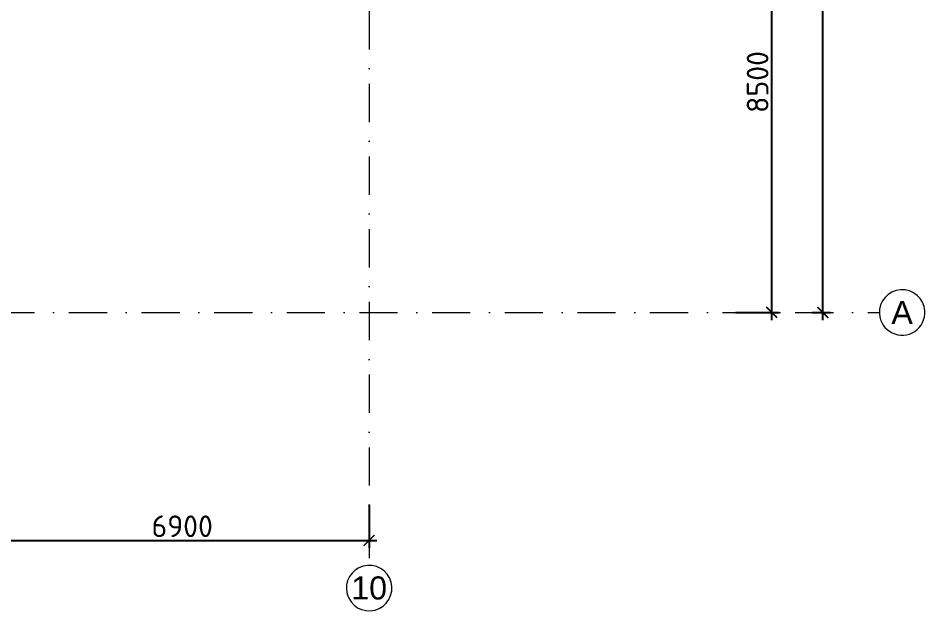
# Model space of a CAD drawing. Header units: millimetres. Extents: x -164867 to 807677, y -316775 to 513985.
# Drawn here: x 290960 to 307694, y 452459 to 463390 of the extents above; entities that cross this region are included whole.
import ezdxf

# ---------------------------------------------------------------- set-up
doc = ezdxf.new("R2010")
doc.units = ezdxf.units.MM
doc.linetypes.add('CENTER2', pattern=[28.575, 19.05, -3.175, 3.175, -3.175])
doc.linetypes.add('А_Штрихпунктирная', pattern=[1340.555525, 705.555534, -352.777767, 0, -282.222223])
doc.layers.get('Defpoints').update_dxf_attribs({"color": 140})
doc.layers.add('00_asys', color=7, linetype='CENTER2', lineweight=13)
doc.layers.add('00_matmenys', color=7, linetype='Continuous', lineweight=9)
doc.styles.add('ISOCPEUR', font='isocpeur.ttf')
doc.styles.get("Standard").update_dxf_attribs({"font": 'arial.ttf'})
doc.dimstyles.new('SAB_int_200', dxfattribs={"dimtxt": 400, "dimasz": 200, "dimexe": 140, "dimexo": 140, "dimgap": 60, "dimtad": 1, "dimdec": 1, "dimrnd": 5, "dimtxsty": 'ISOCPEUR', "dimblk": 'ARCHTICK', "dimcen": 20, "dimdle": 140, "dimadec": 0, "dimazin": 0, "dimtfac": 1, "dimtdec": 1, "dimtmove": 1, "dimatfit": 2, "dimfxl": 1, "dimtfill": 1, "dimarcsym": 0})

# ---------------------------------------------------------------- blocks, each defined once
blk = doc.blocks.new('_ArchTick')
at = {"color": 0, "linetype": 'ByBlock', "const_width": 0.15}
blk.add_lwpolyline([(-0.5, -0.5), (0.5, 0.5)], dxfattribs=at)
blk = doc.blocks.new('*D351')
at = {"layer": '00_matmenys', "color": 0, "lineweight": -2, "transparency": 16777216}
for p, q in [((43500, -3550), (43500, -4344)), ((50400, -3550), (50400, -4344)), ((43360, -4204), (50540, -4204))]:
    blk.add_line(p, q, dxfattribs=at)
at = {"layer": 'Defpoints', "color": 0, "transparency": 16777216}
for p in [(43500, -3410), (50400, -3410), (50400, -4204)]:
    blk.add_point(p, dxfattribs=at)
at = {"layer": '00_matmenys', "color": 0, "lineweight": -2, "transparency": 16777216, "xscale": 200, "yscale": 200, "zscale": 200}
for p, rotation in [((43500, -4204), 179.9999999733196), ((50400, -4204), 359.9999999733196)]:
    blk.add_blockref('_ArchTick', p, dxfattribs=dict(at, rotation=rotation))
at = {"layer": '00_matmenys', "color": 0, "transparency": 16777216, "insert": (46950, -3944), "char_height": 400, "attachment_point": 5, "rotation": 360, "style": 'ISOCPEUR', "bg_fill": 3, "box_fill_scale": 1.1, "bg_fill_color": 256, "bg_fill_true_color": 13158600, "bg_fill_transparency": 0}
blk.add_mtext('6900', dxfattribs=at)
blk = doc.blocks.new('*D338')
at = {"layer": '00_matmenys', "color": 0, "lineweight": -2, "transparency": 16777216}
for p, q in [((58773, -140), (58773, 51140)), ((58577, 51000), (58913, 51000)), ((58577, 0), (58913, 0))]:
    blk.add_line(p, q, dxfattribs=at)
at = {"layer": 'Defpoints', "color": 0, "transparency": 16777216}
for p in [(58437, 51000), (58773, 51000), (58437, 0)]:
    blk.add_point(p, dxfattribs=at)
at = {"layer": '00_matmenys', "color": 0, "lineweight": -2, "transparency": 16777216, "xscale": 200, "yscale": 200, "zscale": 200}
for p, rotation in [((58773, 51000), 90), ((58773, 0), 270)]:
    blk.add_blockref('_ArchTick', p, dxfattribs=dict(at, rotation=rotation))
at = {"layer": '00_matmenys', "color": 0, "transparency": 16777216, "insert": (58513, 20766), "char_height": 400, "attachment_point": 5, "rotation": 90, "style": 'ISOCPEUR', "bg_fill": 3, "box_fill_scale": 1.1, "bg_fill_color": 256, "bg_fill_true_color": 13158600, "bg_fill_transparency": 0}
blk.add_mtext('51000', dxfattribs=at)
blk = doc.blocks.new('*D339')
at = {"layer": '00_matmenys', "color": 0, "lineweight": -2, "transparency": 16777216}
for p, q in [((57829, -140), (57829, 8640)), ((57163, 8500), (57969, 8500)), ((57163, 0), (57969, 0))]:
    blk.add_line(p, q, dxfattribs=at)
at = {"layer": 'Defpoints', "color": 0, "transparency": 16777216}
for p in [(57023, 8500), (57829, 8500), (57023, 0)]:
    blk.add_point(p, dxfattribs=at)
at = {"layer": '00_matmenys', "color": 0, "lineweight": -2, "transparency": 16777216, "xscale": 200, "yscale": 200, "zscale": 200}
for p, rotation in [((57829, 8500), 90), ((57829, 0), 270)]:
    blk.add_blockref('_ArchTick', p, dxfattribs=dict(at, rotation=rotation))
at = {"layer": '00_matmenys', "color": 0, "transparency": 16777216, "insert": (57569, 4250), "char_height": 400, "attachment_point": 5, "rotation": 90, "style": 'ISOCPEUR', "bg_fill": 3, "box_fill_scale": 1.1, "bg_fill_color": 256, "bg_fill_true_color": 13158600, "bg_fill_transparency": 0}
blk.add_mtext('8500', dxfattribs=at)
blk = doc.blocks.new('OSI Garmatnaya')
at = {"layer": '00_asys', "linetype": 'Continuous', "transparency": 33554687}
for points in [[(59816.55, -26.65, 1), (60654.86, 26.65, 1)], [(49980.85, -5110.74, 1), (50819.15, -5057.45, 1)]]:
    blk.add_lwpolyline(points, format="xyb", close=True, dxfattribs=at)
at = {"layer": '00_asys', "linetype": 'А_Штрихпунктирная', "transparency": 33554687}
blk.add_lwpolyline([(-6087.31, 0), (59815.7, 0)], dxfattribs=at)
at = {"layer": '00_asys', "transparency": 33554687, "char_height": 425, "width": 1206.7351, "attachment_point": 5}
for s, insert in [('{\\fArial|b0|i0|c204|p34;А}', (60235.7, 0)), ('10', (50400, -5084.1))]:
    blk.add_mtext(s, dxfattribs=dict(at, insert=insert))
at = {"layer": '00_matmenys', "transparency": 33554687}
dim = blk.add_linear_dim(base=(50400, -4204.1), p1=(43500, -3410.25), p2=(50400, -3410.25), angle=180, dimstyle='SAB_int_200', dxfattribs=at)
dim.commit()
dim.dimension.update_dxf_attribs({"geometry": '*D351', "text_midpoint": (46950, -3944.1)})
at = {"layer": '00_asys', "linetype": 'А_Штрихпунктирная', "transparency": 33554687}
blk.add_lwpolyline([(50400, 55159.77), (50400, -4664.1)], dxfattribs=at)
at = {"layer": '00_matmenys', "transparency": 33554687}
dim = blk.add_linear_dim(base=(58773.25, 51000), p1=(58436.52, 0), p2=(58436.52, 51000), angle=90, dimstyle='SAB_int_200', dxfattribs=at)
dim.commit()
dim.dimension.update_dxf_attribs({"geometry": '*D338', "text_midpoint": (58773.25, 20766.16), "dimtype": 128})
dim = blk.add_linear_dim(base=(57829.27, 8500), p1=(57023.18, 0), p2=(57023.18, 8500), angle=90, dimstyle='SAB_int_200', dxfattribs=at)
dim.commit()
dim.dimension.update_dxf_attribs({"geometry": '*D339', "text_midpoint": (57569.27, 4250)})

msp = doc.modelspace()

# ---------------------------------------------------------------- block references
at = {"layer": '00_asys', "linetype": 'CENTER2', "lineweight": 25, "ltscale": 200, "transparency": 33554687}
msp.add_blockref('OSI Garmatnaya', (247038.21, 457962.73), dxfattribs=at)

doc.saveas('drawing.dxf')
